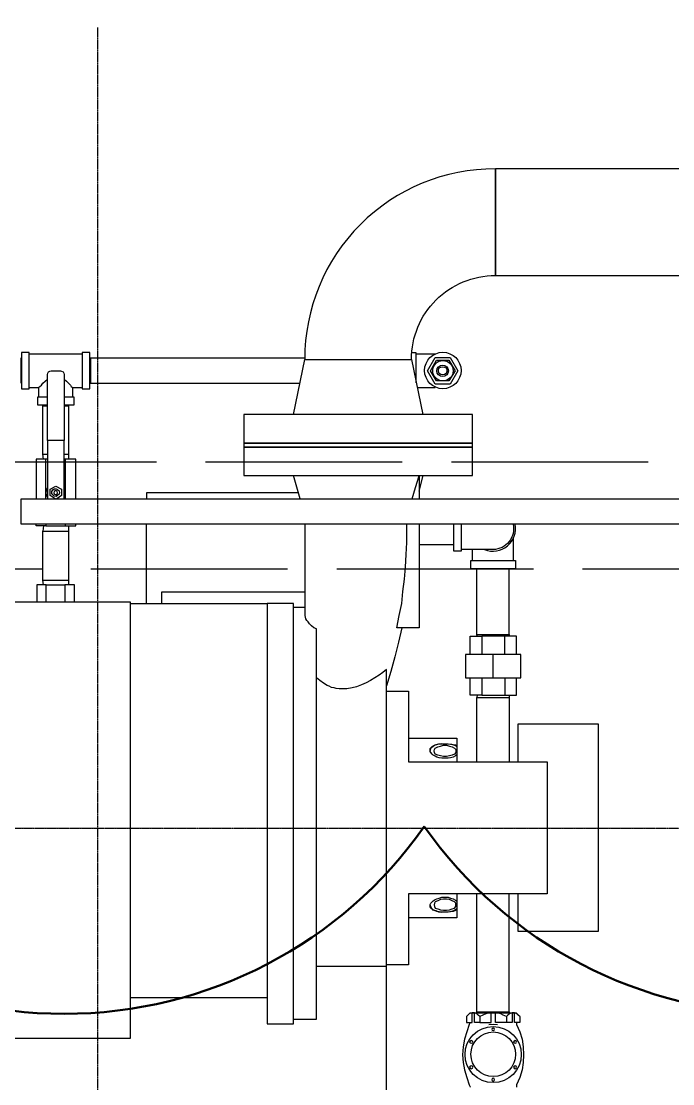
# Model space of a CAD drawing. Header units: millimetres. Extents: x -300 to 383236, y -195106 to -144646.
# Drawn here: x 25430 to 25972, y -175343 to -174457 of the extents above; entities that cross this region are included whole.
import ezdxf

# ---------------------------------------------------------------- set-up
doc = ezdxf.new("R2010")
doc.units = ezdxf.units.MM
doc.header["$LTSCALE"] = 60
doc.linetypes.add('CENTER2', pattern=[28.575, 19.05, -3.175, 3.175, -3.175])
doc.linetypes.add('PDF_IMPORT', pattern=[1, 0.8, -0.2])
doc.layers.add('C_REV', color=4, linetype='Continuous', lineweight=50)
doc.layers.add('EQUIPMENT', color=253, linetype='Continuous', lineweight=0)
doc.layers.add('CENTER', color=1, linetype='CENTER2')

# ---------------------------------------------------------------- blocks, each defined once
blk = doc.blocks.new('A$C44261593')
h = blk.add_hatch()
h.set_pattern_fill('ANSI31', color=253, scale=100)
h.set_pattern_definition([(45, (0, -50460), (-224.5064, 224.5064), [])])
edge = h.paths.add_edge_path()
edge.add_line((-58347.03, -14256), (-58347.03, -14056))
edge.add_line((-58347.03, -14056), (-57547.03, -14056))
edge.add_line((-57547.03, -14056), (-57547.03, -15056))
edge.add_line((-57547.03, -15056), (-60547.03, -15056))
edge.add_line((-60547.03, -15056), (-60547.03, -31056))
edge.add_line((-60547.03, -31056), (-57647.03, -31056))
edge.add_line((-57647.03, -31056), (-57647.03, -32268))
edge.add_line((-57647.03, -32268), (-43347.03, -32268))
edge.add_line((-43347.03, -32268), (-43347.03, -29256))
edge.add_line((-43347.03, -29256), (-34347.03, -29256))
edge.add_line((-34347.03, -29256), (-34347.03, -14206))
edge.add_line((-34347.03, -14206), (-33547.03, -14206))
edge.add_line((-33547.03, -14206), (-33547.03, -29256))
edge.add_line((-33547.03, -29256), (-30497.03, -29256))
edge.add_line((-30497.03, -29256), (-30497.03, -30056))
edge.add_line((-30497.03, -30056), (-30547.03, -30056))
edge.add_line((-30547.03, -30056), (-30547.03, -34906))
edge.add_line((-30547.03, -34906), (-30569.24, -34906))
edge.add_arc((-31589.72, -35133.69), 1045.58, 12.57767, 76.57873)
edge.add_line((-31347.03, -34116.66), (-31347.03, -30056))
edge.add_line((-31347.03, -30056), (-42547.03, -30056))
edge.add_line((-42547.03, -30056), (-42547.03, -34906))
edge.add_line((-42547.03, -34906), (-43347.03, -34906))
edge.add_line((-43347.03, -34906), (-43347.03, -33068))
edge.add_line((-43347.03, -33068), (-57647.03, -33068))
edge.add_line((-57647.03, -33068), (-57647.03, -34906))
edge.add_line((-57647.03, -34906), (-58447.03, -34906))
edge.add_line((-58447.03, -34906), (-58447.03, -31856))
edge.add_line((-58447.03, -31856), (-66197.03, -31856))
edge.add_line((-66197.03, -31856), (-66197.03, -31056))
edge.add_line((-66197.03, -31056), (-61347.03, -31056))
edge.add_line((-61347.03, -31056), (-61347.03, -14256))
edge.add_line((-61347.03, -14256), (-58347.03, -14256))

msp = doc.modelspace()

# ---------------------------------------------------------------- linework, layer by layer
at = {"layer": 'C_REV'}
msp.add_lwpolyline([(35365.28, -175128.33, -0.520567), (34765.28, -175128.33, -0.520567), (34165.28, -175128.33, -0.520567), (33565.28, -175128.33, -0.520567), (32965.28, -175128.33, -0.520567), (32365.28, -175128.33, -0.520567), (31765.28, -175128.33, -0.520567), (31165.28, -175128.33, -0.520567), (30565.28, -175128.33, -0.520567), (29965.28, -175128.33, -0.520567), (29365.28, -175128.33, -0.520567), (28765.28, -175128.33, -0.520567), (28165.28, -175128.33, -0.520567), (27565.28, -175128.33, -0.520567), (26965.28, -175128.33, -0.520567), (26365.28, -175128.33, -0.520567), (25765.28, -175128.33, -0.520567), (25165.28, -175128.33, -0.520567), (24565.28, -175128.33, -0.520567), (23965.28, -175128.33, -0.520567), (23365.28, -175128.33, -0.520567), (22765.28, -175128.33, -0.520567)], format="xyb", dxfattribs=at)
at = {"layer": 'CENTER', "color": 253, "ltscale": 0.001}
for p, q in [((25492.97, -174462.58), (25492.97, -175796.73)), ((23657.56, -175129.65), (27328.37, -175129.65))]:
    msp.add_line(p, q, dxfattribs=at)
at = {"layer": 'EQUIPMENT', "color": 253, "lineweight": 25}
for points in [[(26378.53, -174580.38), (25824.49, -174580.38, 0.416667), (25665.74, -174739.13), (25666, -174739.13), (25667.06, -174739.13), (25668.91, -174739.13), (25671.29, -174739.13), (25675, -174739.13), (25678.7, -174739.13), (25682.94, -174739.13), (25687.96, -174739.13), (25692.99, -174739.13), (25698.28, -174739.13), (25704.1, -174739.13), (25710.19, -174739.13), (25715.74, -174739.13), (25721.57, -174739.13), (25726.86, -174739.13), (25732.41, -174739.13), (25737.18, -174739.13), (25741.67, -174739.13), (25745.38, -174739.13), (25748.55, -174739.13), (25751.2, -174739.13), (25753.05, -174739.13), (25753.84, -174739.13), (25754.64, -174739.13, -0.416667), (25824.49, -174669.28), (26378.53, -174669.28)], [(25839.31, -174876.45, -0.473576), (25822.64, -174897.61), (25822.11, -174897.61), (25821.58, -174897.61), (25819.99, -174897.61), (25817.87, -174897.61), (25815.23, -174897.61), (25812.32, -174897.61), (25809.14, -174897.61), (25805.7, -174897.61), (25802.26, -174897.61), (25796.18, -174897.61)]]:
    msp.add_lwpolyline(points, format="xyb", dxfattribs=at)
for points in [[(25824.49, -174669.28), (25824.49, -174669.01), (25824.49, -174667.69), (25824.49, -174665.84), (25824.49, -174663.19), (25824.49, -174660.02), (25824.49, -174656.31), (25824.49, -174651.82), (25824.49, -174647.05), (25824.49, -174641.5), (25824.49, -174636.21), (25824.49, -174630.39), (25824.49, -174624.83), (25824.49, -174619.01), (25824.49, -174613.45), (25824.49, -174607.63), (25824.49, -174602.6), (25824.49, -174597.84), (25824.49, -174593.34), (25824.49, -174589.64), (25824.49, -174586.46), (25824.49, -174583.55), (25824.49, -174581.97), (25824.49, -174580.64), (25824.49, -174580.38), (25824.49, -174580.64), (25824.49, -174581.97), (25824.49, -174583.55), (25824.49, -174586.46), (25824.49, -174589.64), (25824.49, -174593.34), (25824.49, -174597.84), (25824.49, -174602.6), (25824.49, -174607.63), (25824.49, -174613.45), (25824.49, -174619.01), (25824.49, -174624.83), (25824.49, -174630.39), (25824.49, -174636.21), (25824.49, -174641.5), (25824.49, -174647.05), (25824.49, -174651.82), (25824.49, -174656.31), (25824.49, -174660.02), (25824.49, -174663.19), (25824.49, -174665.84), (25824.49, -174667.69), (25824.49, -174669.01)], [(25436.08, -174763.74), (25436.08, -174763.47), (25436.08, -174762.68), (25436.08, -174761.09), (25436.08, -174758.71), (25436.08, -174756.33), (25436.08, -174753.42), (25436.08, -174750.24), (25436.08, -174747.07), (25436.08, -174743.89), (25436.08, -174740.98), (25436.08, -174738.34), (25436.08, -174736.22), (25436.08, -174734.63), (25436.08, -174733.57), (25436.08, -174733.31), (25429.73, -174733.31), (25429.73, -174733.57), (25429.73, -174734.63), (25429.73, -174736.22), (25429.73, -174738.34), (25429.73, -174740.98), (25429.73, -174743.89), (25429.73, -174747.07), (25429.73, -174750.24), (25429.73, -174753.42), (25429.73, -174756.33), (25429.73, -174758.71), (25429.73, -174761.09), (25429.73, -174762.68), (25429.73, -174763.47), (25429.73, -174763.74)], [(25486.62, -174763.74), (25486.62, -174763.47), (25486.62, -174762.68), (25486.62, -174761.09), (25486.62, -174758.71), (25486.62, -174756.33), (25486.62, -174753.42), (25486.62, -174750.24), (25486.62, -174747.07), (25486.62, -174743.89), (25486.62, -174740.98), (25486.62, -174738.34), (25486.62, -174736.22), (25486.62, -174734.63), (25486.62, -174733.57), (25486.62, -174733.31), (25480.27, -174733.31), (25480.27, -174733.57), (25480.27, -174734.63), (25480.27, -174736.22), (25480.27, -174738.34), (25480.27, -174740.98), (25480.27, -174743.89), (25480.27, -174747.07), (25480.27, -174750.24), (25480.27, -174753.42), (25480.27, -174756.33), (25480.27, -174758.71), (25480.27, -174761.09), (25480.27, -174762.68), (25480.27, -174763.47), (25480.27, -174763.74)], [(25786.92, -174759.77), (25774.22, -174759.77), (25767.87, -174748.65), (25774.22, -174737.54), (25786.92, -174737.54), (25793.27, -174748.65)], [(25785.59, -174739.66), (25790.89, -174748.65), (25785.59, -174757.12), (25775.54, -174757.12), (25770.51, -174748.65), (25775.54, -174739.66)], [(25465.45, -174751.83), (25465.45, -174806.6), (25451.43, -174806.6), (25451.43, -174751.83), (25451.69, -174750.51), (25452.22, -174749.45), (25453.28, -174748.92), (25454.6, -174748.65), (25462.27, -174748.65), (25463.07, -174748.92), (25464.39, -174749.45), (25464.92, -174750.51)], [(25780.57, -174752.09), (25778.98, -174751.83), (25777.66, -174750.77), (25777.13, -174749.18), (25777.13, -174747.6), (25777.66, -174746.27), (25778.98, -174745.48), (25780.57, -174745.21), (25782.16, -174745.48), (25783.48, -174746.27), (25784.01, -174747.6), (25784.01, -174749.18), (25783.48, -174750.77), (25782.16, -174751.83)], [(25805.44, -174808.98), (25804.64, -174808.98), (25803.85, -174808.98), (25802, -174808.98), (25799.62, -174808.98), (25796.44, -174808.98), (25792.47, -174808.98), (25787.98, -174808.98), (25782.95, -174808.98), (25777.39, -174808.98), (25771.04, -174808.98), (25764.69, -174808.98), (25757.81, -174808.98), (25750.14, -174808.98), (25742.47, -174808.98), (25734.53, -174808.98), (25726.59, -174808.98), (25718.39, -174808.98), (25710.19, -174808.98), (25701.46, -174808.98), (25693.52, -174808.98), (25685.32, -174808.98), (25677.38, -174808.98), (25669.71, -174808.98), (25662.56, -174808.98), (25655.42, -174808.98), (25648.81, -174808.98), (25642.46, -174808.98), (25637.16, -174808.98), (25632.14, -174808.98), (25627.64, -174808.98), (25623.67, -174808.98), (25620.49, -174808.98), (25618.11, -174808.98), (25616.26, -174808.98), (25615.2, -174808.98), (25614.94, -174808.98), (25614.94, -174812.15), (25615.2, -174812.15), (25616.26, -174812.15), (25618.11, -174812.15), (25620.49, -174812.15), (25623.67, -174812.15), (25627.64, -174812.15), (25632.14, -174812.15), (25637.16, -174812.15), (25642.46, -174812.15), (25648.81, -174812.15), (25655.42, -174812.15), (25662.56, -174812.15), (25669.71, -174812.15), (25677.38, -174812.15), (25685.32, -174812.15), (25693.52, -174812.15), (25701.46, -174812.15), (25710.19, -174812.15), (25718.39, -174812.15), (25726.59, -174812.15), (25734.53, -174812.15), (25742.47, -174812.15), (25750.14, -174812.15), (25757.81, -174812.15), (25764.69, -174812.15), (25771.04, -174812.15), (25777.39, -174812.15), (25782.95, -174812.15), (25787.98, -174812.15), (25792.47, -174812.15), (25796.44, -174812.15), (25799.62, -174812.15), (25802, -174812.15), (25803.85, -174812.15), (25804.64, -174812.15), (25805.44, -174812.15), (25805.44, -174808.98), (25805.44, -174785.17), (25804.64, -174785.17), (25803.85, -174785.17), (25802, -174785.17), (25799.62, -174785.17), (25796.44, -174785.17), (25792.47, -174785.17), (25787.98, -174785.17), (25782.95, -174785.17), (25777.39, -174785.17), (25771.04, -174785.17), (25764.69, -174785.17), (25757.81, -174785.17), (25750.14, -174785.17), (25742.47, -174785.17), (25734.53, -174785.17), (25726.59, -174785.17), (25718.39, -174785.17), (25710.19, -174785.17), (25701.46, -174785.17), (25693.52, -174785.17), (25685.32, -174785.17), (25677.38, -174785.17), (25669.71, -174785.17), (25662.56, -174785.17), (25655.42, -174785.17), (25648.81, -174785.17), (25642.46, -174785.17), (25637.16, -174785.17), (25632.14, -174785.17), (25627.64, -174785.17), (25623.67, -174785.17), (25620.49, -174785.17), (25618.11, -174785.17), (25616.26, -174785.17), (25615.2, -174785.17), (25614.94, -174785.17), (25614.94, -174808.98), (25615.2, -174808.98), (25616.26, -174808.98), (25618.11, -174808.98), (25620.49, -174808.98), (25623.67, -174808.98), (25627.64, -174808.98), (25632.14, -174808.98), (25637.16, -174808.98), (25642.46, -174808.98), (25648.81, -174808.98), (25655.42, -174808.98), (25662.56, -174808.98), (25669.71, -174808.98), (25677.38, -174808.98), (25685.32, -174808.98), (25693.52, -174808.98), (25701.46, -174808.98), (25710.19, -174808.98), (25718.39, -174808.98), (25726.59, -174808.98), (25734.53, -174808.98), (25742.47, -174808.98), (25750.14, -174808.98), (25757.81, -174808.98), (25764.69, -174808.98), (25771.04, -174808.98), (25777.39, -174808.98), (25782.95, -174808.98), (25787.98, -174808.98), (25792.47, -174808.98), (25796.44, -174808.98), (25799.62, -174808.98), (25802, -174808.98), (25803.85, -174808.98), (25804.64, -174808.98)], [(25805.44, -174812.15), (25804.64, -174812.15), (25803.85, -174812.15), (25802, -174812.15), (25799.62, -174812.15), (25796.44, -174812.15), (25792.47, -174812.15), (25787.98, -174812.15), (25782.95, -174812.15), (25777.39, -174812.15), (25771.04, -174812.15), (25764.69, -174812.15), (25757.81, -174812.15), (25750.14, -174812.15), (25742.47, -174812.15), (25734.53, -174812.15), (25726.59, -174812.15), (25718.39, -174812.15), (25710.19, -174812.15), (25701.46, -174812.15), (25693.52, -174812.15), (25685.32, -174812.15), (25677.38, -174812.15), (25669.71, -174812.15), (25662.56, -174812.15), (25655.42, -174812.15), (25648.81, -174812.15), (25642.46, -174812.15), (25637.16, -174812.15), (25632.14, -174812.15), (25627.64, -174812.15), (25623.67, -174812.15), (25620.49, -174812.15), (25618.11, -174812.15), (25616.26, -174812.15), (25615.2, -174812.15), (25614.94, -174812.15), (25614.94, -174835.97), (25615.2, -174835.97), (25616.26, -174835.97), (25618.11, -174835.97), (25620.49, -174835.97), (25623.67, -174835.97), (25627.64, -174835.97), (25632.14, -174835.97), (25637.16, -174835.97), (25642.46, -174835.97), (25648.81, -174835.97), (25655.42, -174835.97), (25662.56, -174835.97), (25669.71, -174835.97), (25677.38, -174835.97), (25685.32, -174835.97), (25693.52, -174835.97), (25701.46, -174835.97), (25710.19, -174835.97), (25718.39, -174835.97), (25726.59, -174835.97), (25734.53, -174835.97), (25742.47, -174835.97), (25750.14, -174835.97), (25757.81, -174835.97), (25764.69, -174835.97), (25771.04, -174835.97), (25777.39, -174835.97), (25782.95, -174835.97), (25787.98, -174835.97), (25792.47, -174835.97), (25796.44, -174835.97), (25799.62, -174835.97), (25802, -174835.97), (25803.85, -174835.97), (25804.64, -174835.97), (25805.44, -174835.97)], [(25461.48, -174850.25), (25461.22, -174851.58), (25459.89, -174852.64), (25458.57, -174853.43), (25456.98, -174853.16), (25455.92, -174852.11), (25455.13, -174850.78), (25455.13, -174849.2), (25455.92, -174847.87), (25456.98, -174847.08), (25458.57, -174847.08), (25459.89, -174847.61), (25461.22, -174848.67)], [(25456.72, -174850.25), (25456.98, -174851.05), (25457.78, -174851.84), (25458.57, -174851.84), (25459.63, -174851.05), (25459.89, -174850.25), (25459.63, -174849.2), (25458.57, -174848.67), (25457.78, -174848.67), (25456.98, -174849.2)], [(25841.16, -174906.61), (25841.16, -174913.75), (25840.89, -174913.75), (25839.57, -174913.75), (25837.98, -174913.75), (25835.87, -174913.75), (25832.96, -174913.75), (25829.78, -174913.75), (25826.34, -174913.75), (25822.64, -174913.75), (25818.93, -174913.75), (25815.49, -174913.75), (25812.32, -174913.75), (25809.41, -174913.75), (25807.29, -174913.75), (25805.44, -174913.75), (25804.38, -174913.75), (25804.12, -174913.75), (25804.12, -174906.61), (25804.38, -174906.61), (25805.44, -174906.61), (25807.29, -174906.61), (25809.41, -174906.61), (25812.32, -174906.61), (25815.49, -174906.61), (25818.93, -174906.61), (25822.64, -174906.61), (25826.34, -174906.61), (25829.78, -174906.61), (25832.96, -174906.61), (25835.87, -174906.61), (25837.98, -174906.61), (25839.57, -174906.61), (25840.89, -174906.61)], [(25634.52, -174942.59), (25634.52, -174942.86), (25634.52, -174943.92), (25634.52, -174945.77), (25634.52, -174948.41), (25634.52, -174951.85), (25634.52, -174955.56), (25634.52, -174960.32), (25634.52, -174965.35), (25634.52, -174971.43), (25634.52, -174978.05), (25634.52, -174985.19), (25634.52, -174993.13), (25634.52, -175001.33), (25634.52, -175009.8), (25634.52, -175019.06), (25634.52, -175028.85), (25634.52, -175039.17), (25634.52, -175049.22), (25634.52, -175060.07), (25634.52, -175071.18), (25634.52, -175082.29), (25634.52, -175093.67), (25634.52, -175105.58), (25634.52, -175116.95), (25634.52, -175128.6), (25634.52, -175140.5), (25634.52, -175152.14), (25634.52, -175163.52), (25634.52, -175175.43), (25634.52, -175186.54), (25634.52, -175197.65), (25634.52, -175208.24), (25634.52, -175218.82), (25634.52, -175228.87), (25634.52, -175238.4), (25634.52, -175247.92), (25634.52, -175256.65), (25634.52, -175265.12), (25634.52, -175272.79), (25634.52, -175280.2), (25634.52, -175286.82), (25634.52, -175292.9), (25656.48, -175292.9), (25656.48, -175286.82), (25656.48, -175280.2), (25656.48, -175272.79), (25656.48, -175265.12), (25656.48, -175256.65), (25656.48, -175247.92), (25656.48, -175238.4), (25656.48, -175228.87), (25656.48, -175218.82), (25656.48, -175208.24), (25656.48, -175197.65), (25656.48, -175186.54), (25656.48, -175175.43), (25656.48, -175163.52), (25656.48, -175152.14), (25656.48, -175140.5), (25656.48, -175128.6), (25656.48, -175116.95), (25656.48, -175105.58), (25656.48, -175093.67), (25656.48, -175082.29), (25656.48, -175071.18), (25656.48, -175060.07), (25656.48, -175049.22), (25656.48, -175039.17), (25656.48, -175028.85), (25656.48, -175019.06), (25656.48, -175009.8), (25656.48, -175001.33), (25656.48, -174993.13), (25656.48, -174985.19), (25656.48, -174978.05), (25656.48, -174971.43), (25656.48, -174965.35), (25656.48, -174960.32), (25656.48, -174955.56), (25656.48, -174951.85), (25656.48, -174948.41), (25656.48, -174945.77), (25656.48, -174943.92), (25656.48, -174942.86), (25656.48, -174942.59)], [(25822.64, -175004.51), (25845.66, -175004.51), (25845.66, -174984.93), (25822.64, -174984.93), (25799.62, -174984.93), (25799.62, -175004.51)], [(25773.42, -175065.36), (25773.69, -175064.3), (25774.48, -175062.98), (25776.6, -175061.92), (25778.72, -175061.39), (25781.36, -175060.6), (25783.74, -175060.6), (25786.39, -175061.39), (25788.51, -175061.92), (25790.36, -175062.98), (25791.42, -175064.3), (25791.68, -175065.36), (25791.42, -175066.68), (25790.36, -175068.01), (25788.51, -175069.06), (25786.39, -175069.59), (25783.74, -175070.12), (25781.36, -175070.12), (25778.72, -175069.59), (25776.6, -175069.06), (25774.48, -175068.01), (25773.69, -175066.68)], [(25791.68, -175193.68), (25791.42, -175192.36), (25790.36, -175191.3), (25788.51, -175190.24), (25786.39, -175189.19), (25783.74, -175188.92), (25781.36, -175188.92), (25778.72, -175189.19), (25776.6, -175190.24), (25774.48, -175191.3), (25773.69, -175192.36), (25773.42, -175193.68), (25773.69, -175195.01), (25774.48, -175196.33), (25776.6, -175197.12), (25778.72, -175197.92), (25781.36, -175198.18), (25783.74, -175198.18), (25786.39, -175197.92), (25788.51, -175197.12), (25790.36, -175196.33), (25791.42, -175195.01)], [(25800.41, -175286.82), (25803.59, -175283.64), (25804.12, -175283.64), (25805.17, -175283.64), (25807.03, -175283.64), (25809.14, -175283.64), (25812.05, -175283.64), (25815.23, -175283.64), (25818.93, -175283.64), (25822.64, -175283.64), (25826.34, -175283.64), (25829.78, -175283.64), (25833.22, -175283.64), (25836.13, -175283.64), (25838.51, -175283.64), (25840.36, -175283.64), (25841.16, -175283.64), (25841.69, -175283.64), (25844.86, -175286.82), (25843.54, -175285.49), (25842.48, -175284.44), (25841.16, -175283.91), (25840.36, -175283.64), (25838.51, -175283.64), (25837.45, -175283.91), (25836.13, -175284.44), (25834.81, -175285.49), (25833.75, -175286.82), (25831.1, -175285.49), (25828.99, -175284.44), (25826.61, -175283.91), (25824.49, -175283.64), (25821.05, -175283.64), (25818.67, -175283.91), (25816.55, -175284.44), (25813.91, -175285.49), (25811.52, -175286.82), (25810.2, -175285.49), (25809.14, -175284.44), (25807.82, -175283.91), (25807.03, -175283.64), (25805.17, -175283.64), (25804.12, -175283.91), (25802.79, -175284.44), (25801.47, -175285.49)], [(25822.64, -175298.46), (25823.43, -175298.19), (25823.69, -175297.66), (25823.43, -175296.61), (25822.64, -175296.34), (25821.84, -175296.61), (25821.58, -175297.66), (25821.84, -175298.19)], [(25804.38, -175309.04), (25805.44, -175308.78), (25805.7, -175307.98), (25805.44, -175307.19), (25804.38, -175306.66), (25803.59, -175307.19), (25803.06, -175307.98), (25803.59, -175308.78)], [(25840.89, -175309.04), (25841.69, -175308.78), (25842.22, -175307.98), (25841.69, -175307.19), (25840.89, -175306.66), (25840.1, -175307.19), (25839.57, -175307.98), (25840.1, -175308.78)], [(25804.38, -175330.21), (25805.44, -175329.68), (25805.7, -175328.89), (25805.44, -175328.09), (25804.38, -175327.83), (25803.59, -175328.09), (25803.06, -175328.89), (25803.59, -175329.68)], [(25840.89, -175330.21), (25841.69, -175329.68), (25842.22, -175328.89), (25841.69, -175328.09), (25840.89, -175327.83), (25840.1, -175328.09), (25839.57, -175328.89), (25840.1, -175329.68)], [(25822.64, -175340.79), (25823.43, -175340), (25823.69, -175339.47), (25823.43, -175338.41), (25822.64, -175338.15), (25821.84, -175338.41), (25821.58, -175339.47), (25821.84, -175340)]]:
    msp.add_lwpolyline(points, close=True, dxfattribs=at)
for points in [[(25754.64, -174733.31), (25758.34, -174733.31), (25758.34, -174733.57), (25758.34, -174734.63), (25758.34, -174736.22), (25758.34, -174738.34), (25758.34, -174740.98), (25758.34, -174743.89), (25758.34, -174746.8), (25758.34, -174749.98), (25758.34, -174753.15), (25758.34, -174755.8), (25758.34, -174758.71)], [(25429.73, -174758.97), (25429.47, -174758.97), (25429.47, -174758.71), (25429.47, -174757.91), (25429.47, -174756.33), (25429.47, -174753.95), (25429.47, -174751.56), (25429.47, -174748.65), (25429.47, -174745.74), (25429.47, -174743.1), (25429.47, -174740.98), (25429.47, -174739.39), (25429.47, -174738.07), (25429.47, -174737.81), (25429.73, -174737.81)], [(25436.08, -174734.63), (25480.27, -174734.63)], [(25486.62, -174737.81), (25487.14, -174737.81), (25487.14, -174738.07), (25487.14, -174739.39), (25487.14, -174740.98), (25487.14, -174743.1), (25487.14, -174745.74), (25487.14, -174748.65), (25487.14, -174751.56), (25487.14, -174753.95), (25487.14, -174756.33), (25487.14, -174757.91), (25487.14, -174758.71), (25487.14, -174758.97), (25486.62, -174758.97)], [(25487.14, -174737.81), (25665.74, -174737.81)], [(25656.21, -174785.17), (25665.74, -174739.13), (25666, -174739.13), (25667.06, -174739.13), (25668.91, -174739.13), (25671.29, -174739.13), (25675, -174739.13), (25678.7, -174739.13), (25682.94, -174739.13), (25687.96, -174739.13), (25692.99, -174739.13), (25698.28, -174739.13), (25704.1, -174739.13), (25710.19, -174739.13), (25715.74, -174739.13), (25721.57, -174739.13), (25726.86, -174739.13), (25732.41, -174739.13), (25737.18, -174739.13), (25741.67, -174739.13), (25745.38, -174739.13), (25748.55, -174739.13), (25751.2, -174739.13), (25753.05, -174739.13), (25753.84, -174739.13), (25754.64, -174739.13), (25764.16, -174785.17)], [(25758.34, -174734.63), (25763.11, -174734.63), (25766.28, -174734.63), (25769.19, -174734.63), (25772.1, -174734.63), (25774.48, -174734.63)], [(25444.28, -174770.61), (25444.28, -174762.68), (25444.28, -174762.15), (25445.08, -174761.62), (25446.4, -174760.56), (25447.46, -174758.97), (25449.57, -174757.39), (25451.43, -174755.53)], [(25465.45, -174755.53), (25467.3, -174757.39), (25468.89, -174758.97), (25470.48, -174760.56), (25471.27, -174761.62), (25472.06, -174762.15), (25472.33, -174762.68), (25472.33, -174770.61)], [(25487.14, -174758.97), (25661.24, -174758.97)], [(25436.08, -174762.68), (25444.28, -174762.68)], [(25472.33, -174762.68), (25480.27, -174762.68)], [(25759.4, -174762.68), (25763.11, -174762.68), (25766.28, -174762.68), (25769.19, -174762.68), (25772.1, -174762.68), (25774.48, -174762.68)], [(25451.43, -174770.61), (25448.52, -174770.61), (25446.4, -174770.61), (25444.28, -174770.61), (25443.49, -174770.61), (25443.22, -174770.61), (25443.22, -174776.96), (25443.49, -174776.96), (25444.28, -174776.96), (25446.4, -174776.96), (25448.52, -174776.96), (25451.43, -174776.96)], [(25447.46, -174776.96), (25447.46, -174777.76)], [(25447.46, -174818.24), (25447.46, -174777.76), (25447.99, -174777.76), (25448.52, -174777.76), (25449.84, -174777.76), (25451.43, -174777.76)], [(25465.45, -174776.96), (25467.83, -174776.96), (25470.48, -174776.96), (25472.06, -174776.96), (25473.39, -174776.96), (25473.65, -174776.96), (25473.65, -174770.61), (25473.39, -174770.61), (25472.06, -174770.61), (25470.48, -174770.61), (25467.83, -174770.61), (25465.45, -174770.61)], [(25465.45, -174777.76), (25467.04, -174777.76), (25467.83, -174777.76), (25468.89, -174777.76), (25468.89, -174818.24)], [(25468.89, -174776.96), (25468.89, -174777.76)], [(25451.43, -174806.6), (25451.43, -174814.27), (25451.43, -174815.59), (25451.43, -174816.92), (25451.43, -174834.91), (25451.43, -174836.23), (25451.43, -174837.55), (25451.43, -174855.28)], [(25465.45, -174855.28), (25465.45, -174837.55), (25465.45, -174836.23), (25465.45, -174834.91), (25465.45, -174816.92), (25465.45, -174815.59), (25465.45, -174814.27), (25465.45, -174806.6)], [(25451.43, -174822.21), (25450.1, -174822.21), (25441.9, -174822.21), (25441.9, -174855.28)], [(25447.99, -174822.21), (25447.46, -174818.24), (25447.99, -174818.24), (25448.52, -174818.24), (25449.84, -174818.24), (25451.43, -174818.24)], [(25450.1, -174855.28), (25450.1, -174822.21)], [(25465.45, -174818.24), (25467.04, -174818.24), (25467.83, -174818.24), (25468.89, -174818.24), (25468.89, -174822.21)], [(25474.97, -174855.28), (25474.97, -174822.21), (25466.51, -174822.21), (25465.45, -174822.21)], [(25466.51, -174855.28), (25466.51, -174822.21)], [(25661.77, -174855.28), (25656.48, -174835.97)], [(25755.17, -174855.28), (25758.08, -174846.02), (25760.99, -174836.23), (25760.99, -174855.28)], [(25760.99, -174848.93), (25764.43, -174835.97)], [(25451.43, -174853.96), (25450.63, -174852.11), (25450.37, -174850.25), (25450.63, -174848.4), (25451.43, -174846.29)], [(25457.78, -174855.28), (25453.54, -174852.64), (25453.54, -174847.34), (25458.31, -174844.7), (25463.07, -174847.34), (25463.07, -174852.64), (25459.1, -174855.28)], [(25465.45, -174846.29), (25465.98, -174848.4), (25466.24, -174850.25), (25465.98, -174852.11), (25465.45, -174853.96)], [(26590.46, -174876.45), (25429.47, -174876.45), (25429.47, -174876.18), (25429.47, -174875.39), (25429.47, -174873.27), (25429.47, -174871.16), (25429.47, -174868.51), (25429.47, -174866.13), (25429.47, -174863.22), (25429.47, -174860.57), (25429.47, -174858.46), (25429.47, -174856.87), (25429.47, -174855.55), (25429.47, -174855.28), (26590.46, -174855.28)], [(25660.71, -174850.25), (25533.98, -174850.25), (25533.98, -174855.28)], [(25450.1, -174876.45), (25450.1, -174877.77), (25441.9, -174877.77), (25441.9, -174876.45)], [(25447.99, -174877.77), (25447.46, -174882.27)], [(25447.46, -174923.01), (25447.46, -174882.27), (25447.99, -174882.27), (25449.04, -174882.27), (25450.63, -174882.27), (25453.01, -174882.27), (25455.39, -174882.27), (25458.31, -174882.27), (25460.95, -174882.27), (25463.86, -174882.27), (25465.98, -174882.27), (25467.57, -174882.27), (25468.62, -174882.27), (25468.89, -174882.27), (25468.89, -174923.01)], [(25450.1, -174877.77), (25466.51, -174877.77), (25466.51, -174876.45)], [(25466.51, -174877.77), (25474.97, -174877.77), (25474.97, -174876.45)], [(25468.89, -174877.77), (25468.89, -174882.27)], [(25533.98, -174942.59), (25533.98, -174876.45)], [(25656.48, -175288.93), (25675.53, -175288.93), (25675.53, -175282.85), (25675.53, -175276.23), (25675.53, -175268.56), (25675.53, -175260.62), (25675.53, -175252.42), (25675.53, -175243.16), (25675.53, -175234.16), (25675.53, -175223.85), (25675.53, -175213.79), (25675.53, -175203.21), (25675.53, -175192.1), (25675.53, -175180.98), (25675.53, -175169.87), (25675.53, -175158.23), (25675.53, -175146.85), (25675.53, -175134.95), (25675.53, -175123.3), (25675.53, -175111.4), (25675.53, -175099.76), (25675.53, -175088.38), (25675.53, -175077), (25675.53, -175065.89), (25675.53, -175055.04), (25675.53, -175044.46), (25675.53, -175034.14), (25675.53, -175024.09), (25675.53, -175015.09), (25675.53, -175006.09), (25675.53, -174997.63), (25675.53, -174989.69), (25675.53, -174982.28), (25675.53, -174975.67), (25675.53, -174969.58), (25675.53, -174963.76), (25673.41, -174962.7), (25671.29, -174961.11), (25669.71, -174959.53), (25668.65, -174957.94), (25667.33, -174956.62), (25666.53, -174955.29), (25666.27, -174953.97), (25666, -174952.65), (25666, -174881.21), (25666, -174876.45)], [(25760.99, -174876.45), (25760.99, -174962.97), (25742.47, -174962.97), (25744.32, -174952.65), (25746.44, -174942.59), (25747.49, -174932.54), (25748.82, -174922.22), (25749.61, -174912.17), (25750.14, -174901.85), (25750.67, -174891.79), (25750.67, -174881.21), (25750.67, -174876.45)], [(25789.56, -174876.45), (25789.56, -174880.42), (25789.56, -174883.86), (25789.56, -174887.3), (25789.56, -174890.47), (25789.56, -174893.38), (25789.56, -174895.5), (25789.56, -174897.61), (25789.56, -174898.41), (25789.56, -174898.67), (25796.18, -174898.67), (25796.18, -174898.41), (25796.18, -174897.61), (25796.18, -174895.5), (25796.18, -174893.38), (25796.18, -174890.47), (25796.18, -174887.3), (25796.18, -174883.86), (25796.18, -174880.42), (25796.18, -174876.45)], [(25839.57, -174906.61), (25839.57, -174901.05), (25839.57, -174897.09), (25839.57, -174893.65), (25839.57, -174890.21), (25839.57, -174887.3)], [(25789.56, -174893.65), (25760.99, -174893.65)], [(25805.44, -174906.61), (25805.44, -174901.05), (25805.44, -174897.61)], [(25809.14, -174968.52), (25809.14, -174913.75)], [(25835.87, -174968.52), (25835.87, -174913.75)], [(25450.37, -174941.54), (25450.37, -174926.98), (25442.69, -174926.98), (25442.69, -174941.54)], [(25447.99, -174926.98), (25447.46, -174923.01), (25447.99, -174923.01), (25449.04, -174923.01), (25450.63, -174923.01), (25453.01, -174923.01), (25455.39, -174923.01), (25458.31, -174923.01), (25460.95, -174923.01), (25463.86, -174923.01), (25465.98, -174923.01), (25467.57, -174923.01), (25468.62, -174923.01), (25468.89, -174923.01), (25468.89, -174926.98)], [(25450.37, -174926.98), (25465.98, -174926.98), (25465.98, -174941.54)], [(25473.92, -174941.54), (25473.92, -174926.98), (25465.98, -174926.98)], [(25546.68, -174942.59), (25546.68, -174932.8), (25666, -174932.8)], [(25379.19, -175304.81), (25520.48, -175304.81), (25520.48, -175300.31), (25520.48, -175295.02), (25520.48, -175288.93), (25520.48, -175282.58), (25520.48, -175275.44), (25520.48, -175267.77), (25520.48, -175259.04), (25520.48, -175250.57), (25520.48, -175241.04), (25520.48, -175231.25), (25520.48, -175220.94), (25520.48, -175210.62), (25520.48, -175199.77), (25520.48, -175188.66), (25520.48, -175177.28), (25520.48, -175165.9), (25520.48, -175154), (25520.48, -175142.35), (25520.48, -175130.45), (25520.48, -175118.54), (25520.48, -175106.64), (25520.48, -175094.99), (25520.48, -175083.62), (25520.48, -175072.24), (25520.48, -175061.13), (25520.48, -175050.28), (25520.48, -175039.43), (25520.48, -175029.38), (25520.48, -175019.32), (25520.48, -175010.33), (25520.48, -175001.33), (25520.48, -174992.86), (25520.48, -174984.93), (25520.48, -174977.52), (25520.48, -174970.9), (25520.48, -174964.82), (25520.48, -174959.53), (25520.48, -174955.03), (25520.48, -174950.8), (25520.48, -174947.36), (25520.48, -174944.71), (25520.48, -174942.86), (25520.48, -174942.06), (25520.48, -174941.54), (25410.94, -174941.54)], [(25520.48, -174942.59), (25634.52, -174942.59)], [(25656.48, -174945.5), (25666, -174945.5)], [(25746.7, -174962.97), (25743.79, -174974.87), (25740.88, -174987.04), (25737.44, -174999.21), (25733.74, -175011.12)], [(25803.59, -174984.93), (25803.59, -174969.85), (25813.11, -174969.85)], [(25809.41, -174969.85), (25809.14, -174968.52), (25809.41, -174968.52), (25810.73, -174968.52), (25812.32, -174968.52), (25814.17, -174968.52), (25816.82, -174968.52), (25819.73, -174968.52), (25822.64, -174968.52), (25825.81, -174968.52), (25828.46, -174968.52), (25831.1, -174968.52), (25832.96, -174968.52), (25834.54, -174968.52), (25835.6, -174968.52), (25835.87, -174968.52), (25835.87, -174969.85)], [(25841.95, -174984.93), (25841.95, -174969.85), (25832.43, -174969.85), (25813.11, -174969.85), (25813.11, -174984.93)], [(25832.43, -174984.93), (25832.43, -174969.85)], [(25822.64, -175004.51), (25822.64, -174984.93)], [(25733.74, -175381.8), (25733.74, -175244.75), (25733.74, -175237.87), (25733.74, -175230.46), (25733.74, -175222.52), (25733.74, -175214.06), (25733.74, -175205.06), (25733.74, -175196.06), (25733.74, -175186.54), (25733.74, -175176.49), (25733.74, -175166.7), (25733.74, -175156.38), (25733.74, -175146.06), (25733.74, -175135.74), (25733.74, -175125.16), (25733.74, -175114.57), (25733.74, -175104.52), (25733.74, -175093.94), (25733.74, -175084.15), (25733.74, -175074.36), (25733.74, -175064.57), (25733.74, -175055.31), (25733.74, -175046.31), (25733.74, -175037.84), (25733.74, -175029.91), (25733.74, -175022.23), (25733.74, -175015.35), (25733.74, -175008.74), (25733.74, -175002.92), (25733.74, -174997.63), (25730.83, -175000.01), (25727.65, -175002.39), (25724.21, -175004.51), (25720.51, -175006.62), (25716.8, -175008.74), (25713.1, -175010.33), (25708.87, -175011.91), (25705.16, -175012.71), (25700.66, -175013.77), (25698.28, -175013.77), (25696.43, -175013.77), (25694.31, -175013.77), (25691.93, -175013.5), (25690.08, -175012.97), (25687.96, -175012.44), (25686.11, -175011.39), (25684.52, -175010.86), (25681.35, -175009), (25678.17, -175006.62), (25675.53, -175004.51)], [(25813.11, -175004.51), (25813.11, -175019.06), (25803.59, -175019.06), (25803.59, -175004.51)], [(25832.43, -175004.51), (25832.43, -175019.06), (25841.95, -175019.06), (25841.95, -175004.51)], [(25733.74, -175015.62), (25752.26, -175015.62), (25752.26, -175015.88), (25752.26, -175016.94), (25752.26, -175018.53), (25752.26, -175020.65), (25752.26, -175023.82), (25752.26, -175027.26), (25752.26, -175031.49), (25752.26, -175036.26), (25752.26, -175041.28), (25752.26, -175047.1), (25752.26, -175053.45), (25752.26, -175060.07), (25752.26, -175066.95), (25752.26, -175074.62), (25867.62, -175074.62), (25867.62, -175082.29), (25867.62, -175090.5), (25867.62, -175099.23), (25867.62, -175107.69), (25867.62, -175116.16), (25867.62, -175125.16), (25867.62, -175134.15), (25867.62, -175142.62), (25867.62, -175151.61), (25867.62, -175160.08), (25867.62, -175168.28), (25867.62, -175176.49), (25867.62, -175184.42), (25752.26, -175184.42), (25752.26, -175192.1), (25752.26, -175199.24), (25752.26, -175205.85), (25752.26, -175211.94), (25752.26, -175217.76), (25752.26, -175223.05), (25752.26, -175227.81), (25752.26, -175231.78), (25752.26, -175235.22), (25752.26, -175238.13), (25752.26, -175240.78), (25752.26, -175242.37), (25752.26, -175243.16), (25752.26, -175243.69), (25733.74, -175243.69)], [(25809.41, -175019.06), (25809.14, -175020.91)], [(25809.14, -175074.62), (25809.14, -175020.91), (25809.41, -175020.91), (25810.73, -175020.91), (25812.32, -175020.91), (25814.17, -175020.91), (25816.82, -175020.91), (25819.73, -175020.91), (25822.64, -175020.91), (25825.81, -175020.91), (25828.46, -175020.91), (25831.1, -175020.91), (25832.96, -175020.91), (25834.54, -175020.91), (25835.6, -175020.91), (25835.87, -175020.91), (25835.87, -175074.62)], [(25813.11, -175019.06), (25832.43, -175019.06)], [(25835.87, -175019.06), (25835.87, -175020.91)], [(25843.54, -175074.62), (25843.54, -175069.06), (25843.54, -175063.51), (25843.54, -175059.01), (25843.54, -175055.04), (25843.54, -175051.07), (25843.54, -175048.43), (25843.54, -175046.05), (25843.54, -175044.46), (25843.54, -175043.14), (25843.54, -175042.87), (25910.21, -175042.87), (25910.21, -175043.66), (25910.21, -175044.46), (25910.21, -175046.31), (25910.21, -175048.96), (25910.21, -175052.13), (25910.21, -175055.84), (25910.21, -175060.33), (25910.21, -175065.36), (25910.21, -175071.18), (25910.21, -175077.53), (25910.21, -175083.88), (25910.21, -175090.76), (25910.21, -175098.17), (25910.21, -175105.84), (25910.21, -175113.78), (25910.21, -175121.72), (25910.21, -175129.65), (25910.21, -175137.59), (25910.21, -175145.53), (25910.21, -175153.2), (25910.21, -175160.61), (25910.21, -175168.02), (25910.21, -175174.9), (25910.21, -175181.78), (25910.21, -175187.6), (25910.21, -175193.42), (25910.21, -175198.45), (25910.21, -175202.94), (25910.21, -175207.18), (25910.21, -175210.35), (25910.21, -175212.73), (25910.21, -175214.59), (25910.21, -175215.64), (25910.21, -175215.91), (25843.54, -175215.91), (25843.54, -175215.64), (25843.54, -175214.59), (25843.54, -175213), (25843.54, -175210.62), (25843.54, -175207.71), (25843.54, -175204.27), (25843.54, -175200.03), (25843.54, -175195.27), (25843.54, -175190.24), (25843.54, -175184.42)], [(25752.26, -175054.78), (25792.47, -175054.78), (25792.47, -175055.57), (25792.47, -175056.89), (25792.47, -175058.75), (25792.47, -175061.13), (25792.47, -175061.66), (25792.47, -175068.54), (25792.47, -175071.45), (25792.47, -175074.62)], [(25792.47, -175068.54), (25791.15, -175069.59), (25789.3, -175070.65), (25787.18, -175071.18), (25785.07, -175071.45), (25779.77, -175071.45), (25777.66, -175071.18), (25775.81, -175070.65), (25774.22, -175069.86), (25772.63, -175069.06), (25771.84, -175068.01), (25770.78, -175066.68), (25770.25, -175065.89), (25770.25, -175064.57), (25770.25, -175063.51), (25770.78, -175062.71), (25771.84, -175061.66), (25772.63, -175061.13), (25774.22, -175060.33), (25775.81, -175060.07), (25777.66, -175059.54), (25779.77, -175059.54), (25777.13, -175059.8), (25775.01, -175060.33), (25772.89, -175061.39), (25771.31, -175062.71), (25770.51, -175063.51), (25770.25, -175065.1)], [(25779.77, -175059.54), (25785.07, -175059.54), (25787.98, -175059.8), (25790.36, -175060.6), (25792.47, -175061.66)], [(25785.07, -175059.54), (25787.18, -175059.8), (25789.3, -175060.07), (25791.15, -175060.33), (25792.47, -175061.13)], [(25792.47, -175184.42), (25792.47, -175187.6), (25792.47, -175190.51), (25792.47, -175197.12), (25792.47, -175197.92), (25792.47, -175200.3), (25792.47, -175201.89), (25792.47, -175203.47), (25792.47, -175204.27), (25792.47, -175204.53), (25752.26, -175204.53)], [(25809.14, -175282.85), (25809.14, -175184.42)], [(25835.87, -175282.85), (25835.87, -175184.42)], [(25770.25, -175193.95), (25770.51, -175195.27), (25771.31, -175196.59), (25772.89, -175197.92), (25775.01, -175198.45), (25777.13, -175199.5), (25779.77, -175199.77), (25777.66, -175199.5), (25775.81, -175199.24), (25774.22, -175198.71), (25772.63, -175198.18), (25771.84, -175197.12), (25770.78, -175196.59), (25770.25, -175195.54), (25770.25, -175194.48), (25770.25, -175193.42), (25770.78, -175192.36), (25771.84, -175191.3), (25772.63, -175190.24), (25774.22, -175189.19), (25775.81, -175188.66), (25777.66, -175188.13), (25779.77, -175187.33), (25785.07, -175187.33), (25787.18, -175188.13), (25789.3, -175188.66), (25791.15, -175189.71), (25792.47, -175190.51)], [(25792.47, -175197.12), (25790.36, -175198.45), (25787.98, -175199.24), (25785.07, -175199.77), (25779.77, -175199.77)], [(25792.47, -175197.92), (25791.15, -175198.45), (25789.3, -175199.24), (25787.18, -175199.5), (25785.07, -175199.77)], [(25675.53, -175244.75), (25733.74, -175244.75)], [(25520.48, -175270.94), (25634.52, -175270.94)], [(25809.14, -175283.64), (25809.14, -175282.85), (25809.41, -175282.85), (25810.73, -175282.85), (25812.32, -175282.85), (25814.17, -175282.85), (25816.82, -175282.85), (25819.73, -175282.85), (25822.64, -175282.85), (25825.81, -175282.85), (25828.46, -175282.85), (25831.1, -175282.85), (25832.96, -175282.85), (25834.54, -175282.85), (25835.6, -175282.85), (25835.87, -175282.85), (25835.87, -175283.64)], [(25803.59, -175291.58), (25803.59, -175291.84), (25802.79, -175293.43), (25800.68, -175299.52), (25798.82, -175305.6), (25797.77, -175311.95), (25797.24, -175318.57), (25797.77, -175324.92), (25798.82, -175331.27), (25800.68, -175337.62), (25802.79, -175343.7), (25803.59, -175345.29), (25803.59, -175345.55)], [(25800.41, -175286.82), (25800.41, -175291.58), (25805.17, -175291.58), (25805.17, -175283.64)], [(25811.52, -175291.58), (25807.03, -175291.58), (25807.03, -175283.64)], [(25811.52, -175286.82), (25811.52, -175291.58), (25821.05, -175291.58), (25821.05, -175283.64)], [(25833.75, -175286.82), (25833.75, -175291.58), (25824.49, -175291.58), (25824.49, -175283.64)], [(25838.51, -175283.64), (25838.51, -175291.58), (25833.75, -175291.58)], [(25844.86, -175286.82), (25844.86, -175291.58), (25840.36, -175291.58), (25840.36, -175283.64)], [(25841.95, -175291.58), (25841.95, -175291.84), (25842.22, -175293.43), (25844.86, -175299.52), (25846.71, -175305.6), (25847.51, -175311.95), (25848.04, -175318.57), (25847.51, -175324.92), (25846.71, -175331.27), (25844.86, -175337.62), (25842.22, -175343.7), (25841.95, -175345.29), (25841.95, -175345.55)], [(25818.93, -175293.43), (25822.64, -175293.17), (25826.34, -175293.43)]]:
    msp.add_lwpolyline(points, dxfattribs=at)
at = {"layer": 'EQUIPMENT', "color": 253, "linetype": 'PDF_IMPORT', "lineweight": 25, "ltscale": 3.4125}
msp.add_lwpolyline([(26975.43, -174824.85), (24054.43, -174824.85), (24054.43, -174913.75), (26975.43, -174913.75)], dxfattribs=at)
at = {"layer": 'EQUIPMENT', "color": 253, "linetype": 'PDF_IMPORT', "lineweight": 13, "ltscale": 0.448333}
msp.add_lwpolyline([(25870.53, -175129.65), (24126.39, -175129.65)], dxfattribs=at)
at = {"layer": 'EQUIPMENT', "color": 253, "lineweight": 13}
msp.add_lwpolyline([(25870.53, -175129.65), (25910.21, -175129.65), (25949.9, -175129.65)], dxfattribs=at)
at = {"layer": 'EQUIPMENT', "color": 253, "lineweight": 25}
for centre, radius in [((25780.72, -174748.39), 15.2), ((25780.79, -174748.59), 8.53), ((25780.53, -174748.61), 4.8), ((25822.65, -175318.42), 23.4), ((25822.71, -175318.22), 18.6)]:
    msp.add_circle(centre, radius, dxfattribs=at)
msp.add_arc((25822.5, -174880.2), 18.77, 248.07898, 11.53216, dxfattribs=at)

# ---------------------------------------------------------------- block references
msp.add_blockref('A$C44261593', (71340, -144646.13))

doc.saveas('drawing.dxf')
